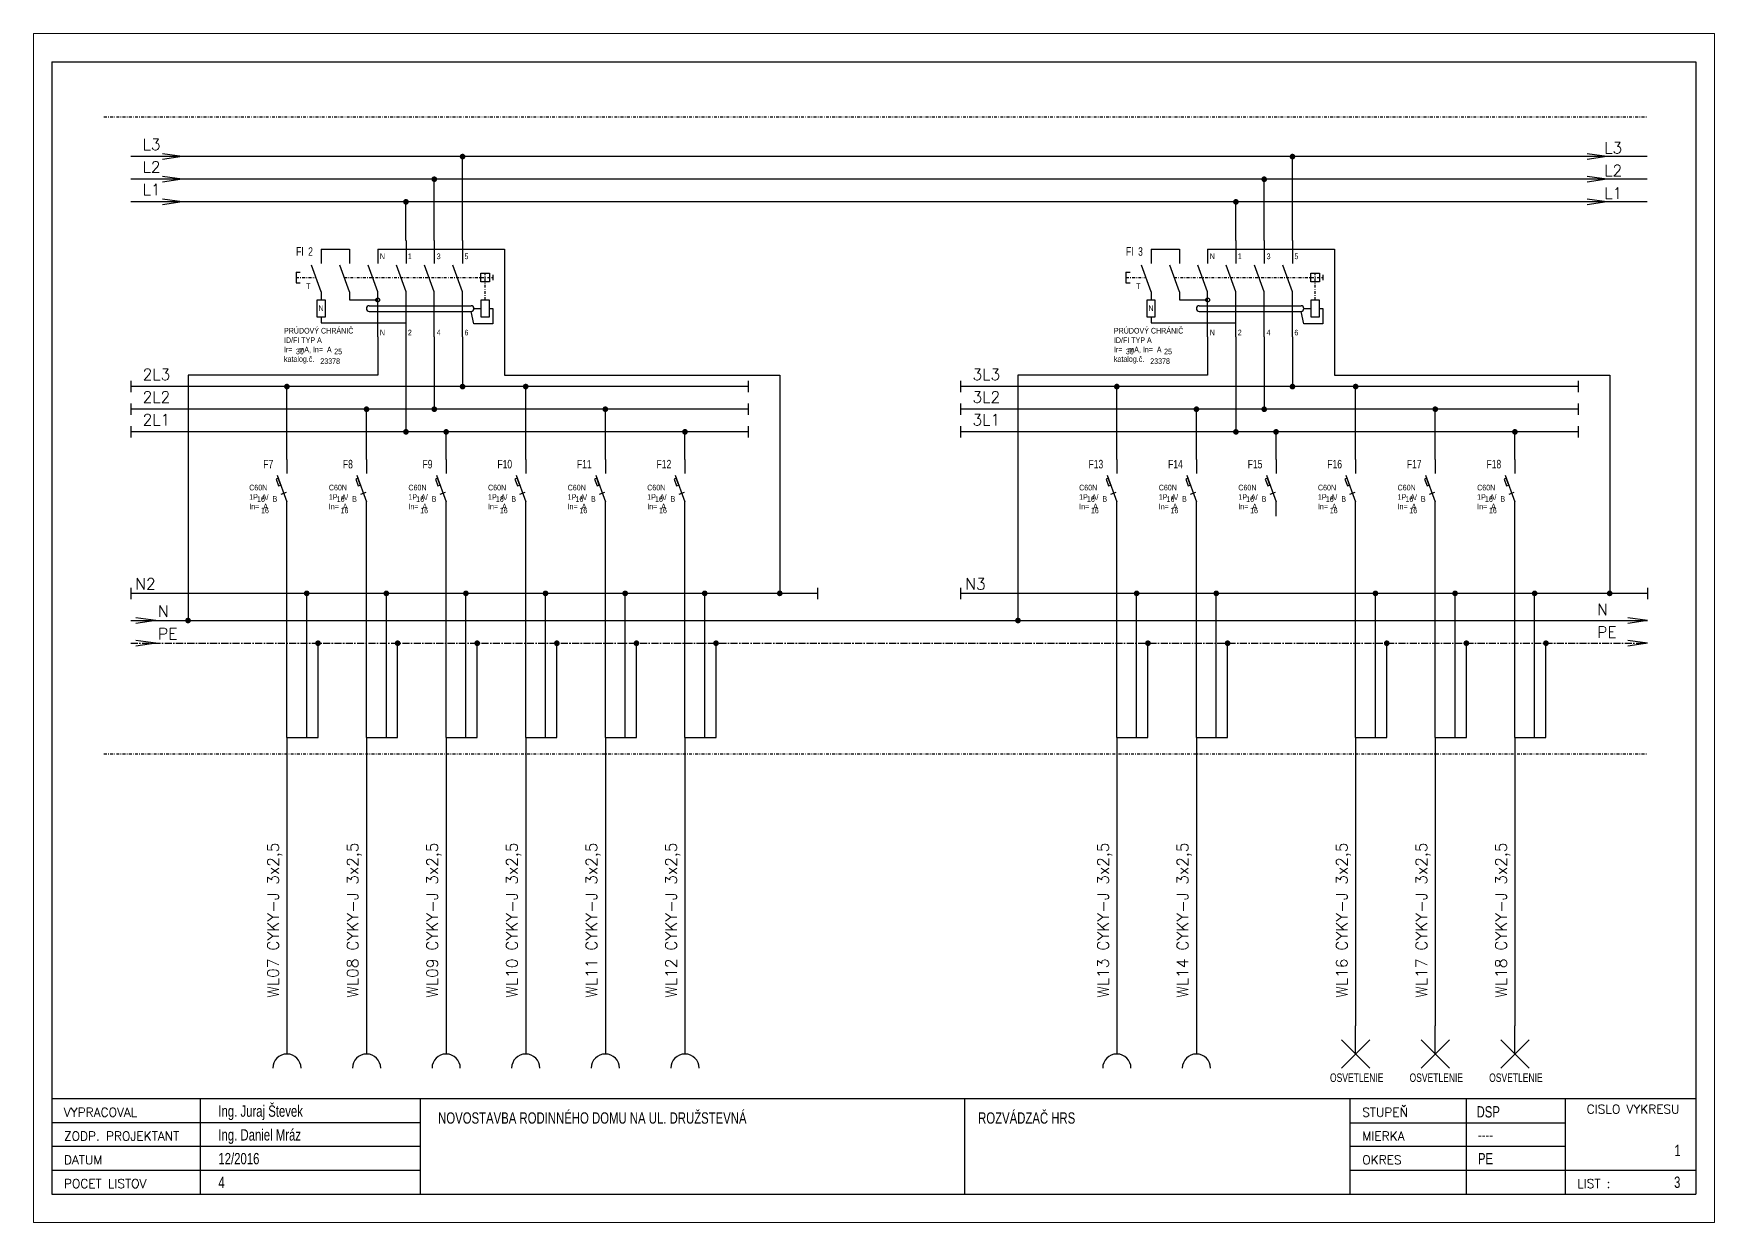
# Model space of a CAD drawing. Header units: millimetres. Extents: x -303 to 1005, y -240 to 237.
# Drawn here: x 348.6 to 645.6, y 27.1 to 237.1 of the extents above; entities that cross this region are included whole.
import ezdxf
from ezdxf.enums import TextEntityAlignment as Align

# ---------------------------------------------------------------- set-up
doc = ezdxf.new("R2010")
doc.units = ezdxf.units.MM
for name, pattern in [('CENTER', [2, 1.25, -0.25, 0.25, -0.25]), ('CONTINU', [0]), ('DASH2', [19.05, 12.7, -6.35]), ('DASHDOT', [1, 0.5, -0.25, 0, -0.25])]:
    doc.linetypes.add(name, pattern=pattern)
doc.styles.add('ROMANS', font='romans')
doc.styles.add('TR-ELEC', font='TXT', dxfattribs={"width": 0.75, "height": 2})

# ---------------------------------------------------------------- blocks, each defined once
blk = doc.blocks.new('ListA4')
for p, q in [((577.35, 316.98), (577.35, 116.98)), ((577.35, 316.98), (867.85, 316.98)), ((867.85, 316.98), (867.85, 116.98)), ((867.85, 133.78), (577.35, 133.78)), ((867.85, 133.78), (577.35, 133.78)), ((603.6, 116.98), (603.6, 133.78)), ((603.6, 116.98), (603.6, 133.78)), ((642.46, 116.98), (642.46, 133.78)), ((642.46, 116.98), (642.46, 133.78)), ((738.63, 116.98), (738.63, 133.78)), ((806.77, 116.98), (806.77, 133.78)), ((806.77, 116.98), (806.77, 133.78)), ((827.22, 133.78), (827.22, 116.98)), ((844.75, 133.78), (844.75, 116.98)), ((642.46, 129.58), (577.35, 129.58)), ((642.46, 129.58), (577.35, 129.58)), ((806.77, 129.58), (844.75, 129.58)), ((806.77, 129.58), (844.75, 129.58)), ((642.46, 125.38), (577.35, 125.38)), ((642.46, 125.38), (577.35, 125.38)), ((844.75, 125.38), (806.77, 125.38)), ((844.75, 125.38), (806.77, 125.38)), ((577.35, 121.18), (642.46, 121.18)), ((577.35, 121.18), (642.46, 121.18)), ((806.77, 121.18), (851.25, 121.18)), ((806.77, 121.18), (851.25, 121.18)), ((844.75, 121.18), (867.85, 121.18)), ((844.75, 121.18), (867.85, 121.18)), ((577.35, 116.98), (867.85, 116.98)), ((577.35, 116.98), (867.85, 116.98))]:
    blk.add_line(p, q)
at = {"style": 'ROMANS'}
for s, height, p in [('VYPRACOVAL', 1.575, (579.45, 130.63)), ('STUPEŇ', 1.575, (808.87, 130.63)), ('ZODP. PROJEKTANT', 1.5752, (579.45, 126.43)), ('MIERKA', 1.575, (808.87, 126.43)), ('DATUM', 1.575, (579.45, 122.23)), ('OKRES', 1.575, (808.87, 122.23)), ('POCET LISTOV', 1.5752, (579.45, 118.03)), ('LIST :', 1.575, (846.86, 118.03)), ('LIST :', 1.575, (846.86, 118.03))]:
    blk.add_text(s, height=height, dxfattribs=at).set_placement(p)
blk.add_text('CISLO VYKRESU', height=1.5752, dxfattribs=at).set_placement((864.94, 131.18), align=Align.RIGHT)
at = {"style": 'TR-ELEC', "width": 0.75}
for tag, p in [('MENO', (606.75, 130.63)), ('NAZOV', (645.58, 129.41)), ('ROZVADZAC', (741, 129.41)), ('STUPEN', (829.08, 130.5)), ('ZAKAZKA', (606.75, 126.43)), ('MIERKA', (829.32, 126.43)), ('DATUM', (606.75, 122.23)), ('OKRES', (829.32, 122.23)), ('POCETSTR', (606.75, 118.03))]:
    blk.add_attdef(tag, p, '', height=2, dxfattribs=at)
for tag, p in [('CV', (865.14, 123.67)), ('CL', (865.09, 118.06))]:
    blk.add_attdef(tag, text='', height=2, dxfattribs=at).set_placement(p, align=Align.RIGHT)
blk = doc.blocks.new('Prud_chranic')
at = {"color": 0}
for p, q in [((224.58, 199.04), (224.58, 196.54)), ((229.58, 199.04), (229.58, 196.54)), ((234.58, 199.04), (234.58, 196.54)), ((239.58, 200.59), (239.58, 196.54)), ((244.58, 200.59), (244.58, 196.54)), ((249.58, 200.59), (249.58, 196.54)), ((224.58, 191.54), (222.87, 196.24)), ((229.58, 191.54), (227.87, 196.24)), ((234.58, 191.54), (232.87, 196.24)), ((239.58, 191.54), (237.87, 196.24)), ((244.58, 191.54), (242.87, 196.24)), ((249.58, 191.54), (247.87, 196.24)), ((234.58, 183.58), (234.58, 191.54)), ((239.58, 183.58), (239.58, 191.54)), ((244.58, 183.58), (244.58, 191.54)), ((249.58, 183.58), (249.58, 191.54))]:
    blk.add_line(p, q, dxfattribs=at)
at = {"linetype": 'CONTINU'}
for p, q in [((224.58, 199.04), (229.58, 199.04)), ((220.15, 194.99), (220.9, 194.99)), ((220.15, 193.09), (220.9, 193.09)), ((224.58, 191.54), (224.58, 190.07))]:
    blk.add_line(p, q, dxfattribs=at)
at = {"linetype": 'DASH2'}
for p, q in [((220.15, 194.99), (220.15, 194.04)), ((220.15, 194.04), (220.15, 193.09)), ((254.93, 194.52), (254.93, 193.57))]:
    blk.add_line(p, q, dxfattribs=at)
at = {"linetype": 'DASHDOT'}
for p, q in [((220.15, 194.04), (223.65, 194.04)), ((228.66, 194.04), (254.93, 194.04)), ((253.57, 190.07), (253.57, 194.8))]:
    blk.add_line(p, q, dxfattribs=at)
for p, q in [((233.08, 189.08), (251.08, 189.08)), ((233.08, 188.08), (251.08, 188.08))]:
    blk.add_line(p, q)
at = {"linetype": 'CONTINU'}
for points in [[(234.58, 199.04), (256.98, 199.04), (256.98, 183.58)], [(224.58, 187.1), (224.58, 186.07), (239.58, 186.07)]]:
    blk.add_lwpolyline(points, dxfattribs=at)
for points in [[(252.81, 193.28), (252.81, 194.8), (254.33, 194.8), (254.33, 193.28)], [(223.82, 190.07), (223.82, 187.1), (225.33, 187.1), (225.33, 190.07)], [(252.81, 190.07), (252.81, 187.1), (254.33, 187.1), (254.33, 190.07)]]:
    blk.add_lwpolyline(points, close=True)
at = {"linetype": 'DASH2'}
blk.add_lwpolyline([(229.58, 191.54), (229.58, 190.09), (234.58, 190.09)], dxfattribs=at)
for points in [[(254.33, 188.58), (254.93, 188.58), (254.93, 185.89), (251.58, 185.89), (251.08, 188.08)], [(251.58, 188.58), (252.81, 188.58)]]:
    blk.add_lwpolyline(points)
blk.add_circle((234.58, 190.09), 0.338, dxfattribs=at)
for centre, start, end in [((233.08, 188.58), 90, 270), ((251.08, 188.58), 270, 90)]:
    blk.add_arc(centre, 0.5, start, end)
at = {"linetype": 'CONTINU', "attachment_point": 1, "style": 'TR-ELEC'}
for s, insert, char_height, width in [('{FI}', (220.15, 199.42), 1.5, 2.3031), ('{\\pxql;N}', (234.96, 198.3), 1, 1.3566), ('{\\pxql;1}', (239.9, 198.3), 1, 1.3566), ('{\\pxql;3}', (245, 198.3), 1, 1.3566), ('{\\pxql;5}', (249.91, 198.3), 1, 1.3566), ('{T}', (221.95, 193.04), 1, 2.3031), ('{\\pxqc;N}', (223.9, 189.12), 1, 1.3566), ('{\\pxql;PRÚDOVÝ CHRÁNIČ\\PID/FI TYP A\\PIr=   mA, In=  A\\Pkatalog.č.}', (218.01, 185.16), 1, 12.1501), ('{\\pxql;N}', (234.96, 184.83), 1, 1.3566), ('{\\pxql;2}', (239.9, 184.83), 1, 1.3566), ('{\\pxql;4}', (245, 184.83), 1, 1.3566), ('{\\pxql;6}', (249.91, 184.83), 1, 1.3566)]:
    blk.add_mtext(s, dxfattribs=dict(at, insert=insert, char_height=char_height, width=width))
at = {"linetype": 'CONTINU', "style": 'TR-ELEC', "width": 0.75}
for tag, p, height in [('OZ', (222.29, 197.9), 1.5), ('IR', (220.12, 180.49), 1), ('IN', (226.88, 180.49), 1), ('KC', (224.43, 178.78), 1)]:
    blk.add_attdef(tag, p, '', height=height, dxfattribs=at)
blk = doc.blocks.new('Istic1P')
at = {"color": 0}
for p, q in [((223.32, 158.68), (223.32, 156.18)), ((221.61, 155.88), (223.32, 151.18)), ((222.29, 152.56), (223.23, 152.9)), ((223.32, 148.68), (223.32, 151.18))]:
    blk.add_line(p, q, dxfattribs=at)
at = {"linetype": 'CONTINU'}
blk.add_lwpolyline([(221.8, 155.36), (221.42, 155.22), (221.86, 154), (222.25, 154.14)], close=True, dxfattribs=at)
at = {"linetype": 'CONTINU', "insert": (216.66, 154.21), "char_height": 2, "width": 6.6831, "attachment_point": 1, "style": 'TR-ELEC'}
blk.add_mtext('{\\H0.5x;C60N\\P1P  A/\\PIn=  A}', dxfattribs=at)
at = {"linetype": 'CONTINU', "style": 'TR-ELEC', "width": 0.75}
blk.add_attdef('MENO', text='', height=1.5, dxfattribs=at).set_placement((220.91, 157.1), align=Align.RIGHT)
for tag, p in [('IN', (218.04, 151.18)), ('TYP', (220.78, 151.2)), ('IN', (218.74, 149.19))]:
    blk.add_attdef(tag, p, '', height=1, dxfattribs=at)

msp = doc.modelspace()

# ---------------------------------------------------------------- linework, layer by layer
at = {"linetype": 'DASHDOT'}
for p, q in [((360.98, 222.42), (633.69, 222.42)), ((360.98, 109.92), (633.69, 109.92))]:
    msp.add_line(p, q, dxfattribs=at)
at = {"color": 30}
for p, q in [((474.82, 215.42), (365.71, 215.42)), ((633.69, 215.42), (474.82, 215.42)), ((469.82, 211.42), (365.71, 211.42)), ((633.69, 211.42), (469.82, 211.42)), ((464.82, 207.42), (365.71, 207.42)), ((633.69, 207.42), (464.82, 207.42)), ((474.82, 174.79), (365.71, 174.79)), ((621.47, 174.79), (512.36, 174.79)), ((474.82, 170.79), (365.71, 170.79)), ((621.47, 170.79), (512.36, 170.79)), ((474.82, 166.79), (365.71, 166.79)), ((621.47, 166.79), (512.36, 166.79))]:
    msp.add_line(p, q, dxfattribs=at)
for p, q in [((374.83, 215.42), (371.33, 215.92)), ((374.83, 215.42), (371.33, 214.92)), ((424.35, 200.59), (424.35, 215.42)), ((571, 200.59), (571, 215.42)), ((626.55, 215.42), (623.05, 215.92)), ((626.55, 215.42), (623.05, 214.92)), ((374.83, 211.42), (371.33, 211.92)), ((374.83, 211.42), (371.33, 210.92)), ((419.35, 200.59), (419.35, 211.42)), ((566, 200.59), (566, 211.42)), ((626.55, 211.42), (623.05, 211.92)), ((626.55, 211.42), (623.05, 210.92)), ((374.83, 207.42), (371.33, 207.92)), ((626.55, 207.42), (623.05, 207.92)), ((374.83, 207.42), (371.33, 206.92)), ((414.35, 200.59), (414.35, 207.42)), ((561, 200.59), (561, 207.42)), ((626.55, 207.42), (623.05, 206.92)), ((365.71, 175.79), (365.71, 173.79)), ((474.82, 175.79), (474.82, 173.79)), ((512.36, 175.79), (512.36, 173.79)), ((621.47, 175.79), (621.47, 173.79)), ((365.71, 171.79), (365.71, 169.79)), ((474.82, 171.79), (474.82, 169.79)), ((512.36, 171.79), (512.36, 169.79)), ((621.47, 171.79), (621.47, 169.79)), ((365.71, 167.79), (365.71, 165.79)), ((474.82, 167.79), (474.82, 165.79)), ((512.36, 167.79), (512.36, 165.79)), ((621.47, 167.79), (621.47, 165.79)), ((393.31, 112.82), (393.31, 151.92)), ((407.38, 112.82), (407.38, 151.92)), ((421.45, 112.82), (421.45, 151.92)), ((435.51, 112.82), (435.51, 151.92)), ((449.58, 112.82), (449.58, 151.92)), ((463.65, 112.82), (463.65, 151.92)), ((539.96, 112.82), (539.96, 151.92)), ((554.03, 112.82), (554.03, 151.92)), ((582.16, 112.82), (582.16, 151.92)), ((596.23, 112.82), (596.23, 151.92)), ((610.3, 112.82), (610.3, 151.92)), ((365.71, 139.26), (365.71, 137.26)), ((396.81, 112.82), (396.81, 138.26)), ((410.88, 112.82), (410.88, 138.26)), ((424.94, 112.82), (424.94, 138.26)), ((439.01, 112.82), (439.01, 138.26)), ((453.08, 112.82), (453.08, 138.26)), ((467.14, 112.82), (467.14, 138.26)), ((487.08, 139.26), (487.08, 137.26)), ((512.36, 139.26), (512.36, 137.26)), ((543.46, 112.82), (543.46, 138.26)), ((557.53, 112.82), (557.53, 138.26)), ((585.66, 112.82), (585.66, 138.26)), ((599.73, 112.82), (599.73, 138.26)), ((613.79, 112.82), (613.79, 138.26)), ((633.73, 139.26), (633.73, 137.26)), ((370.12, 133.46), (366.62, 133.96)), ((633.73, 133.46), (630.23, 133.96)), ((370.12, 133.46), (366.62, 132.96)), ((633.73, 133.46), (630.23, 132.96)), ((370.12, 129.45), (366.62, 129.95)), ((370.12, 129.45), (366.62, 128.95)), ((398.81, 112.82), (398.81, 129.45)), ((412.88, 112.82), (412.88, 129.45)), ((426.94, 112.82), (426.94, 129.45)), ((441.01, 112.82), (441.01, 129.45)), ((455.08, 112.82), (455.08, 129.45)), ((469.14, 112.82), (469.14, 129.45)), ((545.46, 112.82), (545.46, 129.45)), ((559.53, 112.82), (559.53, 129.45)), ((587.66, 112.82), (587.66, 129.45)), ((601.73, 112.82), (601.73, 129.45)), ((615.79, 112.82), (615.79, 129.45)), ((633.73, 129.45), (630.23, 129.95)), ((633.73, 129.45), (630.23, 128.95)), ((393.31, 61.88), (393.31, 56.88)), ((407.38, 61.88), (407.38, 56.88)), ((421.45, 61.88), (421.45, 56.88)), ((435.51, 61.88), (435.51, 56.88)), ((449.58, 61.88), (449.58, 56.88)), ((463.65, 61.88), (463.65, 56.88)), ((539.96, 61.88), (539.96, 56.88)), ((554.03, 61.88), (554.03, 56.88)), ((582.16, 56.88), (582.16, 61.88)), ((596.23, 56.88), (596.23, 61.88)), ((610.3, 56.88), (610.3, 61.88)), ((579.66, 59.38), (584.66, 54.38)), ((584.66, 59.38), (579.66, 54.38)), ((593.73, 59.38), (598.73, 54.38)), ((598.73, 59.38), (593.73, 54.38)), ((607.8, 59.38), (612.8, 54.38)), ((612.8, 59.38), (607.8, 54.38))]:
    msp.add_line(p, q)
at = {"linetype": 'CONTINU'}
for p, q in [((414.35, 183.58), (414.35, 166.79)), ((419.35, 183.58), (419.35, 170.79)), ((424.35, 183.58), (424.35, 174.79)), ((561, 183.58), (561, 166.79)), ((566, 183.58), (566, 170.79)), ((571, 183.58), (571, 174.79)), ((393.31, 161.92), (393.31, 174.79)), ((435.51, 161.92), (435.51, 174.79)), ((539.96, 161.92), (539.96, 174.79)), ((582.16, 161.92), (582.16, 174.79)), ((407.38, 161.92), (407.38, 170.79)), ((449.58, 161.92), (449.58, 170.79)), ((554.03, 161.92), (554.03, 170.79)), ((596.23, 161.92), (596.23, 170.79)), ((421.45, 161.92), (421.45, 166.79)), ((463.65, 161.92), (463.65, 166.79)), ((568.1, 161.92), (568.1, 166.79)), ((610.3, 161.92), (610.3, 166.79))]:
    msp.add_line(p, q, dxfattribs=at)
at = {"color": 5}
for p, q in [((487.08, 138.26), (365.71, 138.26)), ((633.73, 138.26), (512.36, 138.26)), ((365.71, 133.46), (633.73, 133.46))]:
    msp.add_line(p, q, dxfattribs=at)
at = {"color": 3, "linetype": 'CENTER'}
msp.add_line((365.71, 129.45), (633.73, 129.45), dxfattribs=at)
at = {"linetype": 'CONTINU', "lineweight": 0}
msp.add_lwpolyline([(348.55, 27.14), (348.55, 237.14), (645.55, 237.14), (645.55, 27.14)], close=True, dxfattribs=at)
at = {"const_width": 0.5}
for points in [[(424.1, 215.42, 1), (424.6, 215.42, 1)], [(570.75, 215.42, 1), (571.25, 215.42, 1)], [(419.1, 211.42, 1), (419.6, 211.42, 1)], [(565.75, 211.42, 1), (566.25, 211.42, 1)], [(414.1, 207.42, 1), (414.6, 207.42, 1)], [(560.75, 207.42, 1), (561.25, 207.42, 1)], [(393.06, 174.79, 1), (393.56, 174.79, 1)], [(424.1, 174.79, 1), (424.6, 174.79, 1)], [(435.26, 174.79, 1), (435.76, 174.79, 1)], [(539.71, 174.79, 1), (540.21, 174.79, 1)], [(570.75, 174.79, 1), (571.25, 174.79, 1)], [(581.91, 174.79, 1), (582.41, 174.79, 1)], [(407.13, 170.79, 1), (407.63, 170.79, 1)], [(419.1, 170.79, 1), (419.6, 170.79, 1)], [(449.33, 170.79, 1), (449.83, 170.79, 1)], [(553.78, 170.79, 1), (554.28, 170.79, 1)], [(565.75, 170.79, 1), (566.25, 170.79, 1)], [(595.98, 170.79, 1), (596.48, 170.79, 1)], [(414.1, 166.79, 1), (414.6, 166.79, 1)], [(421.2, 166.79, 1), (421.7, 166.79, 1)], [(463.4, 166.79, 1), (463.9, 166.79, 1)], [(560.75, 166.79, 1), (561.25, 166.79, 1)], [(567.85, 166.79, 1), (568.35, 166.79, 1)], [(610.05, 166.79, 1), (610.55, 166.79, 1)], [(396.56, 138.26, 1), (397.06, 138.26, 1)], [(410.63, 138.26, 1), (411.13, 138.26, 1)], [(424.69, 138.26, 1), (425.19, 138.26, 1)], [(438.76, 138.26, 1), (439.26, 138.26, 1)], [(452.83, 138.26, 1), (453.33, 138.26, 1)], [(466.89, 138.26, 1), (467.39, 138.26, 1)], [(480.15, 138.26, 1), (480.65, 138.26, 1)], [(543.21, 138.26, 1), (543.71, 138.26, 1)], [(557.28, 138.26, 1), (557.78, 138.26, 1)], [(585.41, 138.26, 1), (585.91, 138.26, 1)], [(599.48, 138.26, 1), (599.98, 138.26, 1)], [(613.54, 138.26, 1), (614.04, 138.26, 1)], [(626.8, 138.26, 1), (627.3, 138.26, 1)], [(375.59, 133.46, 1), (376.09, 133.46, 1)], [(522.24, 133.46, 1), (522.74, 133.46, 1)], [(398.56, 129.45, 1), (399.06, 129.45, 1)], [(412.63, 129.45, 1), (413.13, 129.45, 1)], [(426.69, 129.45, 1), (427.19, 129.45, 1)], [(440.76, 129.45, 1), (441.26, 129.45, 1)], [(454.83, 129.45, 1), (455.33, 129.45, 1)], [(468.89, 129.45, 1), (469.39, 129.45, 1)], [(545.21, 129.45, 1), (545.71, 129.45, 1)], [(559.28, 129.45, 1), (559.78, 129.45, 1)], [(587.41, 129.45, 1), (587.91, 129.45, 1)], [(601.48, 129.45, 1), (601.98, 129.45, 1)], [(615.54, 129.45, 1), (616.04, 129.45, 1)]]:
    msp.add_lwpolyline(points, format="xyb", close=True, dxfattribs=at)
at = {"linetype": 'CONTINU'}
for points in [[(409.35, 183.58), (409.35, 176.83), (375.84, 176.83), (375.84, 133.46)], [(431.76, 183.58), (431.76, 176.83), (480.4, 176.83), (480.4, 138.26)], [(556, 183.58), (556, 176.83), (522.49, 176.83), (522.49, 133.46)], [(578.41, 183.58), (578.41, 176.83), (627.05, 176.83), (627.05, 138.26)]]:
    msp.add_lwpolyline(points, dxfattribs=at)
for points in [[(393.31, 112.82), (398.81, 112.82)], [(393.31, 112.82), (393.31, 61.88)], [(407.38, 112.82), (412.88, 112.82)], [(407.38, 112.82), (407.38, 61.88)], [(421.45, 112.82), (426.94, 112.82)], [(421.45, 112.82), (421.45, 61.88)], [(435.51, 112.82), (441.01, 112.82)], [(435.51, 112.82), (435.51, 61.88)], [(449.58, 112.82), (455.08, 112.82)], [(449.58, 112.82), (449.58, 61.88)], [(463.65, 112.82), (469.14, 112.82)], [(463.65, 112.82), (463.65, 61.88)], [(539.96, 112.82), (545.46, 112.82)], [(539.96, 112.82), (539.96, 61.88)], [(554.03, 112.82), (559.53, 112.82)], [(554.03, 112.82), (554.03, 61.88)], [(582.16, 112.82), (587.66, 112.82)], [(582.16, 112.82), (582.16, 61.88)], [(596.23, 112.82), (601.73, 112.82)], [(596.23, 112.82), (596.23, 61.88)], [(610.3, 112.82), (615.79, 112.82)], [(610.3, 112.82), (610.3, 61.88)]]:
    msp.add_lwpolyline(points)
for centre in [(393.31, 54.38), (407.38, 54.38), (421.45, 54.38), (435.51, 54.38), (449.58, 54.38), (463.65, 54.38), (539.96, 54.38), (554.03, 54.38)]:
    msp.add_arc(centre, 2.5, 0, 180)

# ---------------------------------------------------------------- block references
msp.add_blockref('ListA4', (-225.55, -84.83)).add_auto_attribs({'MENO': 'Ing. Juraj Števek', 'ZAKAZKA': 'Ing. Daniel Mráz', 'DATUM': '12/2016', 'POCETSTR': '4', 'NAZOV': 'NOVOSTAVBA RODINNÉHO DOMU NA UL. DRUŽSTEVNÁ', 'ROZVADZAC': 'ROZVÁDZAČ HRS', 'STUPEN': 'DSP', 'MIERKA': '----', 'OKRES': 'PE', 'CV': '1', 'CL': '3'})
for p, values in [((174.78, 0), {'IR': '30', 'IN': '25', 'KC': '23378', 'OZ': '2'}), ((321.43, 0), {'IR': '30', 'IN': '25', 'KC': '23378', 'OZ': '3'})]:
    msp.add_blockref('Prud_chranic', p, dxfattribs=at).add_auto_attribs(values)
ref = msp.add_blockref('Istic1P', (169.99, 3.24), dxfattribs=at)
ref.add_attrib('MENO', 'F7', dxfattribs={"linetype": 'CONTINU', "height": 1.5, "style": 'TR-ELEC', "width": 0.75}).set_placement((390.9, 160.34), align=Align.RIGHT)
ref.add_attrib('IN', '16', (388.03, 154.42), dxfattribs={"linetype": 'CONTINU', "height": 1, "style": 'TR-ELEC', "width": 0.75})
ref.add_attrib('IN', '16', (388.73, 152.42), dxfattribs={"linetype": 'CONTINU', "height": 1, "style": 'TR-ELEC', "width": 0.75})
ref.add_attrib('TYP', 'B', (390.77, 154.44), dxfattribs={"linetype": 'CONTINU', "height": 1, "style": 'TR-ELEC', "width": 0.75})
ref = msp.add_blockref('Istic1P', (184.06, 3.24), dxfattribs=at)
ref.add_attrib('MENO', 'F8', dxfattribs={"linetype": 'CONTINU', "height": 1.5, "style": 'TR-ELEC', "width": 0.75}).set_placement((404.97, 160.34), align=Align.RIGHT)
ref.add_attrib('IN', '16', (402.1, 154.42), dxfattribs={"linetype": 'CONTINU', "height": 1, "style": 'TR-ELEC', "width": 0.75})
ref.add_attrib('IN', '16', (402.79, 152.42), dxfattribs={"linetype": 'CONTINU', "height": 1, "style": 'TR-ELEC', "width": 0.75})
ref.add_attrib('TYP', 'B', (404.84, 154.44), dxfattribs={"linetype": 'CONTINU', "height": 1, "style": 'TR-ELEC', "width": 0.75})
ref = msp.add_blockref('Istic1P', (198.12, 3.24), dxfattribs=at)
ref.add_attrib('MENO', 'F9', dxfattribs={"linetype": 'CONTINU', "height": 1.5, "style": 'TR-ELEC', "width": 0.75}).set_placement((419.03, 160.34), align=Align.RIGHT)
ref.add_attrib('IN', '16', (416.16, 154.42), dxfattribs={"linetype": 'CONTINU', "height": 1, "style": 'TR-ELEC', "width": 0.75})
ref.add_attrib('IN', '16', (416.86, 152.42), dxfattribs={"linetype": 'CONTINU', "height": 1, "style": 'TR-ELEC', "width": 0.75})
ref.add_attrib('TYP', 'B', (418.9, 154.44), dxfattribs={"linetype": 'CONTINU', "height": 1, "style": 'TR-ELEC', "width": 0.75})
ref = msp.add_blockref('Istic1P', (212.19, 3.24), dxfattribs=at)
ref.add_attrib('MENO', 'F10', dxfattribs={"linetype": 'CONTINU', "height": 1.5, "style": 'TR-ELEC', "width": 0.75}).set_placement((433.1, 160.34), align=Align.RIGHT)
ref.add_attrib('IN', '16', (430.23, 154.42), dxfattribs={"linetype": 'CONTINU', "height": 1, "style": 'TR-ELEC', "width": 0.75})
ref.add_attrib('IN', '16', (430.93, 152.42), dxfattribs={"linetype": 'CONTINU', "height": 1, "style": 'TR-ELEC', "width": 0.75})
ref.add_attrib('TYP', 'B', (432.97, 154.44), dxfattribs={"linetype": 'CONTINU', "height": 1, "style": 'TR-ELEC', "width": 0.75})
ref = msp.add_blockref('Istic1P', (226.26, 3.24), dxfattribs=at)
ref.add_attrib('MENO', 'F11', dxfattribs={"linetype": 'CONTINU', "height": 1.5, "style": 'TR-ELEC', "width": 0.75}).set_placement((447.16, 160.34), align=Align.RIGHT)
ref.add_attrib('IN', '16', (444.3, 154.42), dxfattribs={"linetype": 'CONTINU', "height": 1, "style": 'TR-ELEC', "width": 0.75})
ref.add_attrib('IN', '16', (444.99, 152.42), dxfattribs={"linetype": 'CONTINU', "height": 1, "style": 'TR-ELEC', "width": 0.75})
ref.add_attrib('TYP', 'B', (447.04, 154.44), dxfattribs={"linetype": 'CONTINU', "height": 1, "style": 'TR-ELEC', "width": 0.75})
ref = msp.add_blockref('Istic1P', (240.32, 3.24), dxfattribs=at)
ref.add_attrib('MENO', 'F12', dxfattribs={"linetype": 'CONTINU', "height": 1.5, "style": 'TR-ELEC', "width": 0.75}).set_placement((461.23, 160.34), align=Align.RIGHT)
ref.add_attrib('IN', '16', (458.36, 154.42), dxfattribs={"linetype": 'CONTINU', "height": 1, "style": 'TR-ELEC', "width": 0.75})
ref.add_attrib('IN', '16', (459.06, 152.42), dxfattribs={"linetype": 'CONTINU', "height": 1, "style": 'TR-ELEC', "width": 0.75})
ref.add_attrib('TYP', 'B', (461.1, 154.44), dxfattribs={"linetype": 'CONTINU', "height": 1, "style": 'TR-ELEC', "width": 0.75})
ref = msp.add_blockref('Istic1P', (316.64, 3.24), dxfattribs=at)
ref.add_attrib('MENO', 'F13', dxfattribs={"linetype": 'CONTINU', "height": 1.5, "style": 'TR-ELEC', "width": 0.75}).set_placement((537.55, 160.34), align=Align.RIGHT)
ref.add_attrib('IN', '16', (534.68, 154.42), dxfattribs={"linetype": 'CONTINU', "height": 1, "style": 'TR-ELEC', "width": 0.75})
ref.add_attrib('IN', '16', (535.38, 152.42), dxfattribs={"linetype": 'CONTINU', "height": 1, "style": 'TR-ELEC', "width": 0.75})
ref.add_attrib('TYP', 'B', (537.42, 154.44), dxfattribs={"linetype": 'CONTINU', "height": 1, "style": 'TR-ELEC', "width": 0.75})
ref = msp.add_blockref('Istic1P', (330.71, 3.24), dxfattribs=at)
ref.add_attrib('MENO', 'F14', dxfattribs={"linetype": 'CONTINU', "height": 1.5, "style": 'TR-ELEC', "width": 0.75}).set_placement((551.61, 160.34), align=Align.RIGHT)
ref.add_attrib('IN', '16', (548.75, 154.42), dxfattribs={"linetype": 'CONTINU', "height": 1, "style": 'TR-ELEC', "width": 0.75})
ref.add_attrib('IN', '16', (549.44, 152.42), dxfattribs={"linetype": 'CONTINU', "height": 1, "style": 'TR-ELEC', "width": 0.75})
ref.add_attrib('TYP', 'B', (551.49, 154.44), dxfattribs={"linetype": 'CONTINU', "height": 1, "style": 'TR-ELEC', "width": 0.75})
ref = msp.add_blockref('Istic1P', (344.77, 3.24), dxfattribs=at)
ref.add_attrib('MENO', 'F15', dxfattribs={"linetype": 'CONTINU', "height": 1.5, "style": 'TR-ELEC', "width": 0.75}).set_placement((565.68, 160.34), align=Align.RIGHT)
ref.add_attrib('IN', '16', (562.81, 154.42), dxfattribs={"linetype": 'CONTINU', "height": 1, "style": 'TR-ELEC', "width": 0.75})
ref.add_attrib('IN', '16', (563.51, 152.42), dxfattribs={"linetype": 'CONTINU', "height": 1, "style": 'TR-ELEC', "width": 0.75})
ref.add_attrib('TYP', 'B', (565.55, 154.44), dxfattribs={"linetype": 'CONTINU', "height": 1, "style": 'TR-ELEC', "width": 0.75})
ref = msp.add_blockref('Istic1P', (358.84, 3.24), dxfattribs=at)
ref.add_attrib('MENO', 'F16', dxfattribs={"linetype": 'CONTINU', "height": 1.5, "style": 'TR-ELEC', "width": 0.75}).set_placement((579.75, 160.34), align=Align.RIGHT)
ref.add_attrib('IN', '16', (576.88, 154.42), dxfattribs={"linetype": 'CONTINU', "height": 1, "style": 'TR-ELEC', "width": 0.75})
ref.add_attrib('IN', '16', (577.58, 152.42), dxfattribs={"linetype": 'CONTINU', "height": 1, "style": 'TR-ELEC', "width": 0.75})
ref.add_attrib('TYP', 'B', (579.62, 154.44), dxfattribs={"linetype": 'CONTINU', "height": 1, "style": 'TR-ELEC', "width": 0.75})
ref = msp.add_blockref('Istic1P', (372.91, 3.24), dxfattribs=at)
ref.add_attrib('MENO', 'F17', dxfattribs={"linetype": 'CONTINU', "height": 1.5, "style": 'TR-ELEC', "width": 0.75}).set_placement((593.81, 160.34), align=Align.RIGHT)
ref.add_attrib('IN', '16', (590.95, 154.42), dxfattribs={"linetype": 'CONTINU', "height": 1, "style": 'TR-ELEC', "width": 0.75})
ref.add_attrib('IN', '16', (591.64, 152.42), dxfattribs={"linetype": 'CONTINU', "height": 1, "style": 'TR-ELEC', "width": 0.75})
ref.add_attrib('TYP', 'B', (593.69, 154.44), dxfattribs={"linetype": 'CONTINU', "height": 1, "style": 'TR-ELEC', "width": 0.75})
ref = msp.add_blockref('Istic1P', (386.97, 3.24), dxfattribs=at)
ref.add_attrib('MENO', 'F18', dxfattribs={"linetype": 'CONTINU', "height": 1.5, "style": 'TR-ELEC', "width": 0.75}).set_placement((607.88, 160.34), align=Align.RIGHT)
ref.add_attrib('IN', '16', (605.01, 154.42), dxfattribs={"linetype": 'CONTINU', "height": 1, "style": 'TR-ELEC', "width": 0.75})
ref.add_attrib('IN', '16', (605.71, 152.42), dxfattribs={"linetype": 'CONTINU', "height": 1, "style": 'TR-ELEC', "width": 0.75})
ref.add_attrib('TYP', 'B', (607.75, 154.44), dxfattribs={"linetype": 'CONTINU', "height": 1, "style": 'TR-ELEC', "width": 0.75})

# ---------------------------------------------------------------- texts
at = {"style": 'ROMANS'}
for s, p in [('L3', (367.81, 216.58)), ('L3', (626.09, 215.96)), ('L2', (367.81, 212.58)), ('L2', (626.09, 211.96)), ('L1', (367.81, 208.58)), ('L1', (626.09, 207.96)), ('2L3', (367.81, 175.94)), ('3L3', (514.46, 175.94)), ('2L2', (367.81, 171.94)), ('3L2', (514.46, 171.94)), ('2L1', (367.81, 167.94)), ('3L1', (514.46, 167.94)), ('N2', (366.53, 138.92)), ('N3', (513.18, 138.92)), ('N', (370.54, 134.12)), ('N', (624.85, 134.4)), ('PE', (370.54, 130.11)), ('PE', (624.85, 130.4))]:
    msp.add_text(s, height=2, dxfattribs=at).set_placement(p)
for s, p in [('WL07 CYKY-J 3x2,5', (391.87, 66.81)), ('WL08 CYKY-J 3x2,5', (405.93, 66.81)), ('WL09 CYKY-J 3x2,5', (420, 66.81)), ('WL10 CYKY-J 3x2,5', (434.07, 66.81)), ('WL11 CYKY-J 3x2,5', (448.13, 66.81)), ('WL12 CYKY-J 3x2,5', (462.2, 66.81)), ('WL13 CYKY-J 3x2,5', (538.52, 66.81)), ('WL14 CYKY-J 3x2,5', (552.58, 66.81)), ('WL16 CYKY-J 3x2,5', (580.72, 66.81)), ('WL17 CYKY-J 3x2,5', (594.78, 66.81)), ('WL18 CYKY-J 3x2,5', (608.85, 66.81))]:
    msp.add_text(s, height=2, rotation=90, dxfattribs=at).set_placement(p)
at = {"linetype": 'CONTINU', "char_height": 1.5, "width": 10.8603, "attachment_point": 1, "style": 'TR-ELEC'}
for insert in [(576.92, 53.45), (590.98, 53.45), (605.05, 53.45)]:
    msp.add_mtext('{\\pxqc;OSVETLENIE}', dxfattribs=dict(at, insert=insert))

doc.saveas('drawing.dxf')
